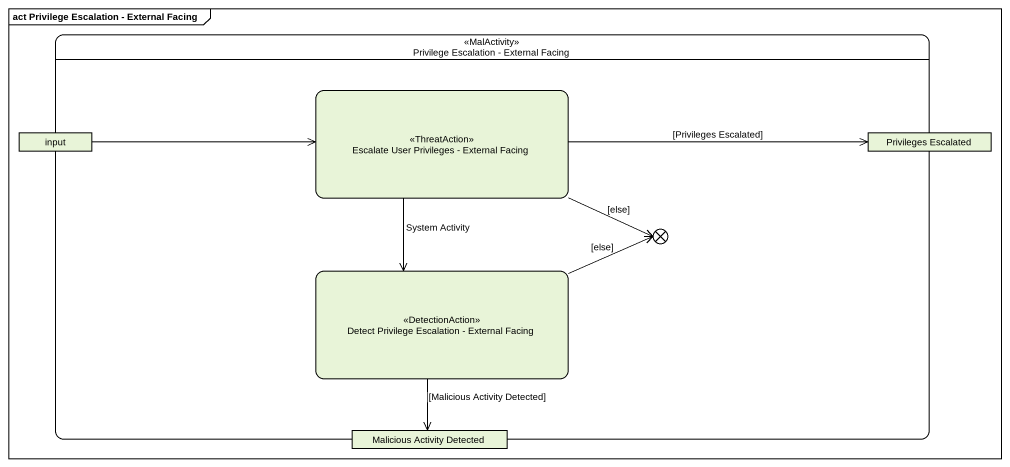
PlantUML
@startuml
mainframe act Privilege Escalation - External Facing
hide empty description
state "Privilege Escalation - External Facing" as Privilege_Escalation <<MalActivity>> {
  state "Escalate User Privileges - External Facing" as Escalate_User_Privileges <<ThreatAction>>
  state input <<object>>
  state "Privileges Escalated" as Privileges_Escalated <<object>>
  state flowfinal1 <<end>>
  state "Detect Privilege Escalation - External Facing" as Detect_Privilege_Escalation <<DetectionAction>>
  state "Malicious Activity Detected" as Malicious_Activity_Detected <<object>>
}
Escalate_User_Privileges -right-> Privileges_Escalated : [Privileges Escalated]
Escalate_User_Privileges -right-> flowfinal1 : [else]
Escalate_User_Privileges --> Detect_Privilege_Escalation : System Activity
input -right-> Escalate_User_Privileges
Detect_Privilege_Escalation -right-> flowfinal1 : [else]
Detect_Privilege_Escalation --> Malicious_Activity_Detected : [Malicious Activity Detected]
@enduml
